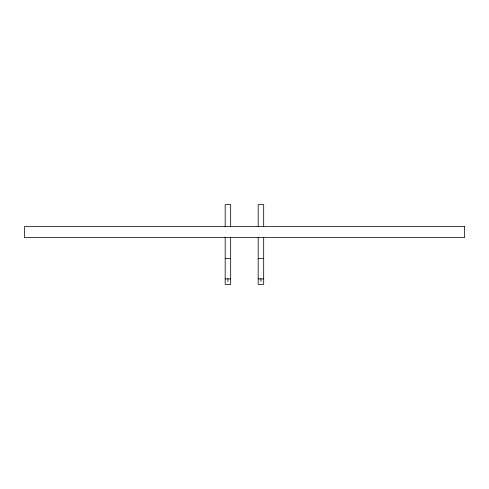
<?xml version="1.0" encoding="UTF-8"?>
<svg xmlns="http://www.w3.org/2000/svg" width="489" height="489" viewBox="0 0 489 489"><rect width="100%" height="100%" fill="white"/><g stroke="black" fill="none" stroke-linecap="round" stroke-linejoin="round"><path stroke-width="0.73" d="M225.172 258.492L230.674 258.492M258.18 258.492L263.681 258.492M225.172 278.883L230.674 278.883M258.18 278.883L263.681 278.883M263.681 226.621L263.681 204.616L258.18 204.616L258.18 226.621M263.681 237.244L263.681 284.384L258.18 284.384L258.18 237.244M260.93 278.596L260.93 281.633M230.674 226.621L230.674 204.616L225.172 204.616L225.172 226.621M230.674 237.244L230.674 284.384L225.172 284.384L225.172 237.244M227.923 278.596L227.923 281.633M464.55 226.621L24.45 226.621L24.45 237.623L464.55 237.623L464.55 226.621"/></g></svg>
